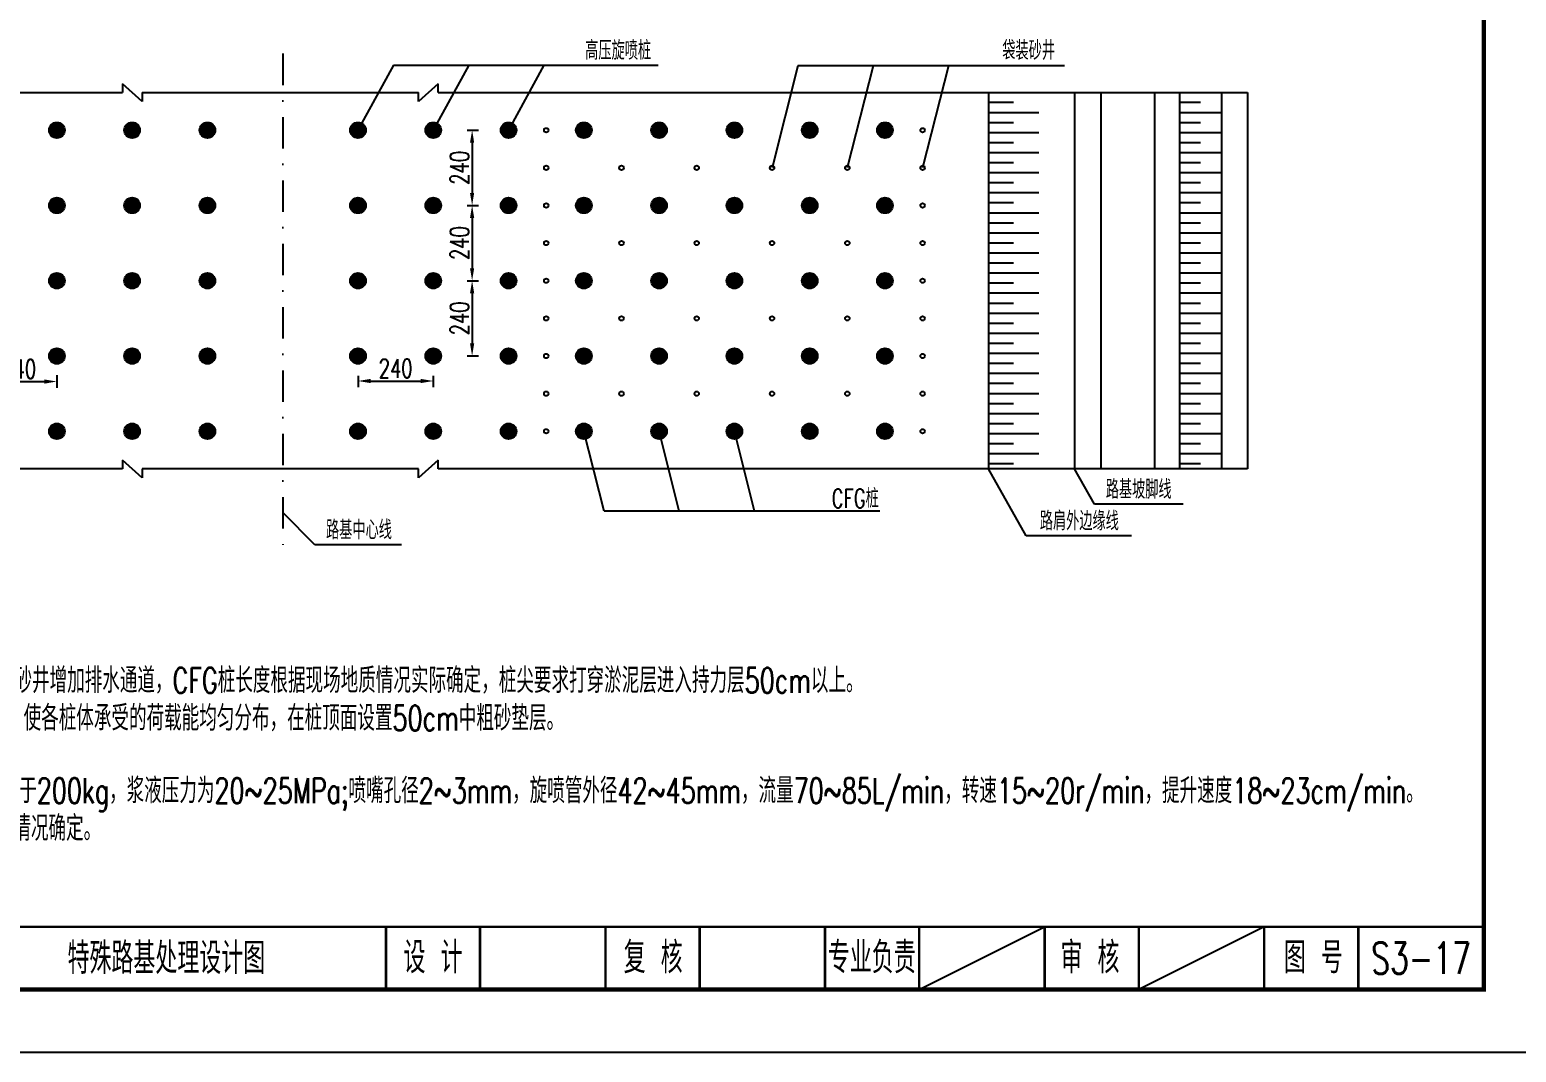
# Model space of a CAD drawing. Extents: x 216 to 3576, y 696 to 993.
# Drawn here: x 1654.2 to 1891.2, y 695.5 to 858.5 of the extents above; entities that cross this region are included whole.
import ezdxf
from ezdxf.enums import TextEntityAlignment as Align

# ---------------------------------------------------------------- set-up
doc = ezdxf.new("R2010")
doc.units = 0
doc.header["$LTSCALE"] = 5
doc.header["$PDMODE"] = 32
doc.header["$PDSIZE"] = 0.3
for name, pattern in [('DASHDOT', [1, 0.5, -0.25, 0, -0.25]), ('HIDDEN', [0.375, 0.25, -0.125]), ('RICAD_LTYPE1', [0])]:
    doc.linetypes.add(name, pattern=pattern)
doc.layers.get('0').update_dxf_attribs({"linetype": 'CONTINUOUS'})
doc.layers.get('DEFPOINTS').update_dxf_attribs({"linetype": 'RICAD_LTYPE1'})
for name, color, linetype in [('2', 2, 'HIDDEN'), ('YOLLOW', 2, 'CONTINUOUS'), ('图框', 7, 'CONTINUOUS'), ('尺寸标注', 4, 'CONTINUOUS'), ('文字', 7, 'CONTINUOUS'), ('次轮廓', 7, 'CONTINUOUS'), ('示坡线', 100, 'CONTINUOUS'), ('道路结构', 7, 'CONTINUOUS')]:
    doc.layers.add(name, color=color, linetype=linetype)
doc.styles.get("Standard").update_dxf_attribs({"font": 'simplex1.shx', "width": 0.7, "bigfont": 'hztxt.shx'})
doc.dimstyles.new('比例1：200', dxfattribs={"dimtxt": 3, "dimasz": 2, "dimexe": 1, "dimexo": 1, "dimgap": 0.5, "dimtad": 1, "dimlfac": 20, "dimzin": 13, "dimdsep": 46, "dimtxsty": 'Standard', "dimcen": -0.09, "dimclrd": 256, "dimclre": 256, "dimclrt": 7, "dimaunit": 1, "dimadec": 0, "dimazin": 0, "dimtfac": 0.0005, "dimtix": 1, "dimtmove": 2, "dimatfit": 3, "dimfxl": 0, "dimtolj": 1, "dimtzin": 13, "dimarcsym": 0})

# ---------------------------------------------------------------- blocks, each defined once
blk = doc.blocks.new('*D102')
at = {"layer": 'DEFPOINTS', "color": 0}
for p in [(1646.54, 804.45), (1658.54, 804.45), (1658.54, 802.46)]:
    blk.add_point(p, dxfattribs=at)
at = {"layer": '尺寸标注', "lineweight": -2}
for p, q in [((1646.54, 803.45), (1646.54, 801.46)), ((1658.54, 803.45), (1658.54, 801.46)), ((1648.54, 802.46), (1656.54, 802.46))]:
    blk.add_line(p, q, dxfattribs=at)
at = {"layer": '尺寸标注'}
for points in [[(1648.54, 802.79), (1648.54, 802.12), (1646.54, 802.46)], [(1656.54, 802.79), (1656.54, 802.12), (1658.54, 802.46)]]:
    blk.add_solid(points, dxfattribs=at)
at = {"layer": '尺寸标注', "color": 7, "insert": (1652.54, 804.46), "char_height": 3, "attachment_point": 5}
blk.add_mtext('\\A1;240', dxfattribs=at)
blk = doc.blocks.new('*D106')
at = {"layer": 'DEFPOINTS', "color": 0}
for p in [(1722.96, 842.53), (1722.96, 830.53), (1724.73, 830.53)]:
    blk.add_point(p, dxfattribs=at)
at = {"layer": '尺寸标注', "lineweight": -2}
for p, q in [((1723.96, 842.53), (1725.73, 842.53)), ((1724.73, 840.53), (1724.73, 832.53)), ((1723.96, 830.53), (1725.73, 830.53))]:
    blk.add_line(p, q, dxfattribs=at)
at = {"layer": '尺寸标注'}
for points in [[(1724.39, 840.53), (1725.06, 840.53), (1724.73, 842.53)], [(1724.39, 832.53), (1725.06, 832.53), (1724.73, 830.53)]]:
    blk.add_solid(points, dxfattribs=at)
at = {"layer": '尺寸标注', "color": 7, "insert": (1722.73, 836.53), "char_height": 3, "attachment_point": 5, "rotation": 90}
blk.add_mtext('\\A1;240', dxfattribs=at)
blk = doc.blocks.new('*D107')
at = {"layer": 'DEFPOINTS', "color": 0}
for p in [(1722.96, 830.53), (1722.96, 818.53), (1724.73, 818.53)]:
    blk.add_point(p, dxfattribs=at)
at = {"layer": '尺寸标注', "lineweight": -2}
for p, q in [((1723.96, 830.53), (1725.73, 830.53)), ((1724.73, 828.53), (1724.73, 820.53)), ((1723.96, 818.53), (1725.73, 818.53))]:
    blk.add_line(p, q, dxfattribs=at)
at = {"layer": '尺寸标注'}
for points in [[(1724.39, 828.53), (1725.06, 828.53), (1724.73, 830.53)], [(1724.39, 820.53), (1725.06, 820.53), (1724.73, 818.53)]]:
    blk.add_solid(points, dxfattribs=at)
at = {"layer": '尺寸标注', "color": 7, "insert": (1722.73, 824.53), "char_height": 3, "attachment_point": 5, "rotation": 90}
blk.add_mtext('\\A1;240', dxfattribs=at)
blk = doc.blocks.new('*D108')
at = {"layer": 'DEFPOINTS', "color": 0}
for p in [(1722.96, 818.53), (1722.96, 806.53), (1724.73, 806.53)]:
    blk.add_point(p, dxfattribs=at)
at = {"layer": '尺寸标注', "lineweight": -2}
for p, q in [((1723.96, 818.53), (1725.73, 818.53)), ((1724.73, 816.53), (1724.73, 808.53)), ((1723.96, 806.53), (1725.73, 806.53))]:
    blk.add_line(p, q, dxfattribs=at)
at = {"layer": '尺寸标注'}
for points in [[(1724.39, 816.53), (1725.06, 816.53), (1724.73, 818.53)], [(1724.39, 808.53), (1725.06, 808.53), (1724.73, 806.53)]]:
    blk.add_solid(points, dxfattribs=at)
at = {"layer": '尺寸标注', "color": 7, "insert": (1722.73, 812.53), "char_height": 3, "attachment_point": 5, "rotation": 90}
blk.add_mtext('\\A1;240', dxfattribs=at)
blk = doc.blocks.new('*D109')
at = {"layer": 'DEFPOINTS', "color": 0}
for p in [(1706.54, 804.36), (1718.54, 804.36), (1718.54, 802.54)]:
    blk.add_point(p, dxfattribs=at)
at = {"layer": '尺寸标注', "lineweight": -2}
for p, q in [((1706.54, 803.36), (1706.54, 801.54)), ((1718.54, 803.36), (1718.54, 801.54)), ((1708.54, 802.54), (1716.54, 802.54))]:
    blk.add_line(p, q, dxfattribs=at)
at = {"layer": '尺寸标注'}
for points in [[(1708.54, 802.88), (1708.54, 802.21), (1706.54, 802.54)], [(1716.54, 802.88), (1716.54, 802.21), (1718.54, 802.54)]]:
    blk.add_solid(points, dxfattribs=at)
at = {"layer": '尺寸标注', "color": 7, "insert": (1712.54, 804.54), "char_height": 3, "attachment_point": 5}
blk.add_mtext('\\A1;240', dxfattribs=at)
blk = doc.blocks.new('series')
at = {"width": 0.75}
for tag, height, p in [('页码', 4, (-35, -19)), ('图名', 5, (-220, -282)), ('图号', 5, (-20, -282))]:
    blk.add_attdef(tag, text='', height=height, dxfattribs=at).set_placement(p, align=Align.MIDDLE_CENTER)
blk = doc.blocks.new('123')
at = {"color": 7}
blk.add_lwpolyline([(635.99, 695.53), (635.99, 992.53), (215.99, 992.53), (215.99, 695.53)], close=True, dxfattribs=at)

msp = doc.modelspace()

# ---------------------------------------------------------------- hatches: boundary and pattern name
at = {"layer": '尺寸标注'}
h = msp.add_hatch(color=2, dxfattribs=at)
edge = h.paths.add_edge_path()
edge.add_arc((1658.53698, 842.52578), 1.25, 0, 360)
h = msp.add_hatch(color=2, dxfattribs=at)
edge = h.paths.add_edge_path()
edge.add_arc((1670.53698, 842.52578), 1.25, 0, 360)
h = msp.add_hatch(color=2, dxfattribs=at)
edge = h.paths.add_edge_path()
edge.add_arc((1682.53698, 842.52578), 1.25, 0, 360)
h = msp.add_hatch(color=2, dxfattribs=at)
edge = h.paths.add_edge_path()
edge.add_arc((1706.53698, 842.52578), 1.25, 0, 360)
h = msp.add_hatch(color=2, dxfattribs=at)
edge = h.paths.add_edge_path()
edge.add_arc((1718.53698, 842.52578), 1.25, 0, 360)
h = msp.add_hatch(color=2, dxfattribs=at)
edge = h.paths.add_edge_path()
edge.add_arc((1730.53698, 842.52578), 1.25, 0, 360)
h = msp.add_hatch(color=1, dxfattribs=at)
edge = h.paths.add_edge_path()
edge.add_arc((1742.53698, 842.52578), 1.25, 0, 360)
h = msp.add_hatch(color=1, dxfattribs=at)
edge = h.paths.add_edge_path()
edge.add_arc((1754.53698, 842.52578), 1.25, 0, 360)
h = msp.add_hatch(color=1, dxfattribs=at)
edge = h.paths.add_edge_path()
edge.add_arc((1766.53698, 842.52578), 1.25, 0, 360)
h = msp.add_hatch(color=1, dxfattribs=at)
edge = h.paths.add_edge_path()
edge.add_arc((1778.53698, 842.52578), 1.25, 0, 360)
h = msp.add_hatch(color=1, dxfattribs=at)
edge = h.paths.add_edge_path()
edge.add_arc((1790.53698, 842.52578), 1.25, 0, 360)
h = msp.add_hatch(color=2, dxfattribs=at)
edge = h.paths.add_edge_path()
edge.add_arc((1658.53698, 830.52578), 1.25, 0, 360)
h = msp.add_hatch(color=2, dxfattribs=at)
edge = h.paths.add_edge_path()
edge.add_arc((1670.53698, 830.52578), 1.25, 0, 360)
h = msp.add_hatch(color=2, dxfattribs=at)
edge = h.paths.add_edge_path()
edge.add_arc((1682.53698, 830.52578), 1.25, 0, 360)
h = msp.add_hatch(color=2, dxfattribs=at)
edge = h.paths.add_edge_path()
edge.add_arc((1706.53698, 830.52578), 1.25, 0, 360)
h = msp.add_hatch(color=2, dxfattribs=at)
edge = h.paths.add_edge_path()
edge.add_arc((1718.53698, 830.52578), 1.25, 0, 360)
h = msp.add_hatch(color=2, dxfattribs=at)
edge = h.paths.add_edge_path()
edge.add_arc((1730.53698, 830.52578), 1.25, 0, 360)
h = msp.add_hatch(color=1, dxfattribs=at)
edge = h.paths.add_edge_path()
edge.add_arc((1742.53698, 830.52578), 1.25, 0, 360)
h = msp.add_hatch(color=1, dxfattribs=at)
edge = h.paths.add_edge_path()
edge.add_arc((1754.53698, 830.52578), 1.25, 0, 360)
h = msp.add_hatch(color=1, dxfattribs=at)
edge = h.paths.add_edge_path()
edge.add_arc((1766.53698, 830.52578), 1.25, 0, 360)
h = msp.add_hatch(color=1, dxfattribs=at)
edge = h.paths.add_edge_path()
edge.add_arc((1778.53698, 830.52578), 1.25, 0, 360)
h = msp.add_hatch(color=1, dxfattribs=at)
edge = h.paths.add_edge_path()
edge.add_arc((1790.53698, 830.52578), 1.25, 0, 360)
h = msp.add_hatch(color=2, dxfattribs=at)
edge = h.paths.add_edge_path()
edge.add_arc((1658.53698, 818.52578), 1.25, 0, 360)
h = msp.add_hatch(color=2, dxfattribs=at)
edge = h.paths.add_edge_path()
edge.add_arc((1670.53698, 818.52578), 1.25, 0, 360)
h = msp.add_hatch(color=2, dxfattribs=at)
edge = h.paths.add_edge_path()
edge.add_arc((1682.53698, 818.52578), 1.25, 0, 360)
h = msp.add_hatch(color=2, dxfattribs=at)
edge = h.paths.add_edge_path()
edge.add_arc((1706.53698, 818.52578), 1.25, 0, 360)
h = msp.add_hatch(color=2, dxfattribs=at)
edge = h.paths.add_edge_path()
edge.add_arc((1718.53698, 818.52578), 1.25, 0, 360)
h = msp.add_hatch(color=2, dxfattribs=at)
edge = h.paths.add_edge_path()
edge.add_arc((1730.53698, 818.52578), 1.25, 0, 360)
h = msp.add_hatch(color=1, dxfattribs=at)
edge = h.paths.add_edge_path()
edge.add_arc((1742.53698, 818.52578), 1.25, 0, 360)
h = msp.add_hatch(color=1, dxfattribs=at)
edge = h.paths.add_edge_path()
edge.add_arc((1754.53698, 818.52578), 1.25, 0, 360)
h = msp.add_hatch(color=1, dxfattribs=at)
edge = h.paths.add_edge_path()
edge.add_arc((1766.53698, 818.52578), 1.25, 0, 360)
h = msp.add_hatch(color=1, dxfattribs=at)
edge = h.paths.add_edge_path()
edge.add_arc((1778.53698, 818.52578), 1.25, 0, 360)
h = msp.add_hatch(color=1, dxfattribs=at)
edge = h.paths.add_edge_path()
edge.add_arc((1790.53698, 818.52578), 1.25, 0, 360)
h = msp.add_hatch(color=2, dxfattribs=at)
edge = h.paths.add_edge_path()
edge.add_arc((1658.53698, 806.52578), 1.25, 0, 360)
h = msp.add_hatch(color=2, dxfattribs=at)
edge = h.paths.add_edge_path()
edge.add_arc((1670.53698, 806.52578), 1.25, 0, 360)
h = msp.add_hatch(color=2, dxfattribs=at)
edge = h.paths.add_edge_path()
edge.add_arc((1682.53698, 806.52578), 1.25, 0, 360)
h = msp.add_hatch(color=2, dxfattribs=at)
edge = h.paths.add_edge_path()
edge.add_arc((1706.53698, 806.52578), 1.25, 0, 360)
h = msp.add_hatch(color=2, dxfattribs=at)
edge = h.paths.add_edge_path()
edge.add_arc((1718.53698, 806.52578), 1.25, 0, 360)
h = msp.add_hatch(color=2, dxfattribs=at)
edge = h.paths.add_edge_path()
edge.add_arc((1730.53698, 806.52578), 1.25, 0, 360)
h = msp.add_hatch(color=1, dxfattribs=at)
edge = h.paths.add_edge_path()
edge.add_arc((1742.53698, 806.52578), 1.25, 0, 360)
h = msp.add_hatch(color=1, dxfattribs=at)
edge = h.paths.add_edge_path()
edge.add_arc((1754.53698, 806.52578), 1.25, 0, 360)
h = msp.add_hatch(color=1, dxfattribs=at)
edge = h.paths.add_edge_path()
edge.add_arc((1766.53698, 806.52578), 1.25, 0, 360)
h = msp.add_hatch(color=1, dxfattribs=at)
edge = h.paths.add_edge_path()
edge.add_arc((1778.53698, 806.52578), 1.25, 0, 360)
h = msp.add_hatch(color=1, dxfattribs=at)
edge = h.paths.add_edge_path()
edge.add_arc((1790.53698, 806.52578), 1.25, 0, 360)
h = msp.add_hatch(color=2, dxfattribs=at)
edge = h.paths.add_edge_path()
edge.add_arc((1658.53698, 794.52578), 1.25, 0, 360)
h = msp.add_hatch(color=2, dxfattribs=at)
edge = h.paths.add_edge_path()
edge.add_arc((1670.53698, 794.52578), 1.25, 0, 360)
h = msp.add_hatch(color=2, dxfattribs=at)
edge = h.paths.add_edge_path()
edge.add_arc((1682.53698, 794.52578), 1.25, 0, 360)
h = msp.add_hatch(color=2, dxfattribs=at)
edge = h.paths.add_edge_path()
edge.add_arc((1706.53698, 794.52578), 1.25, 0, 360)
h = msp.add_hatch(color=2, dxfattribs=at)
edge = h.paths.add_edge_path()
edge.add_arc((1718.53698, 794.52578), 1.25, 0, 360)
h = msp.add_hatch(color=2, dxfattribs=at)
edge = h.paths.add_edge_path()
edge.add_arc((1730.53698, 794.52578), 1.25, 0, 360)
h = msp.add_hatch(color=1, dxfattribs=at)
edge = h.paths.add_edge_path()
edge.add_arc((1742.53698, 794.52578), 1.25, 0, 360)
h = msp.add_hatch(color=1, dxfattribs=at)
edge = h.paths.add_edge_path()
edge.add_arc((1754.53698, 794.52578), 1.25, 0, 360)
h = msp.add_hatch(color=1, dxfattribs=at)
edge = h.paths.add_edge_path()
edge.add_arc((1766.53698, 794.52578), 1.25, 0, 360)
h = msp.add_hatch(color=1, dxfattribs=at)
edge = h.paths.add_edge_path()
edge.add_arc((1778.53698, 794.52578), 1.25, 0, 360)
h = msp.add_hatch(color=1, dxfattribs=at)
edge = h.paths.add_edge_path()
edge.add_arc((1790.53698, 794.52578), 1.25, 0, 360)

# ---------------------------------------------------------------- linework, layer by layer
at = {"color": 2}
for p, q in [((1712.18662, 852.86697), (1706.53698, 842.52578)), ((1712.18662, 852.86697), (1754.40714, 852.86697)), ((1724.18662, 852.86697), (1718.53698, 842.52578)), ((1736.18662, 852.86697), (1730.53698, 842.52578)), ((1776.64179, 852.76316), (1772.53698, 836.52578)), ((1819.1664, 852.76316), (1776.64179, 852.76316)), ((1788.64179, 852.76316), (1784.53698, 836.52578)), ((1800.64179, 852.76316), (1796.53698, 836.52578)), ((1745.75615, 781.79173), (1742.53698, 794.52578)), ((1757.75615, 781.79173), (1754.53698, 794.52578)), ((1769.75615, 781.79173), (1766.53698, 794.52578)), ((1813.0449, 777.84935), (1807.03698, 788.52578)), ((1823.92707, 782.88957), (1820.75542, 788.52578)), ((1838.04834, 782.88957), (1823.92707, 782.88957)), ((1699.66019, 776.42852), (1694.53698, 781.55302)), ((1789.71576, 781.79173), (1745.75615, 781.79173)), ((1829.85475, 777.84935), (1813.0449, 777.84935)), ((1713.45728, 776.42852), (1699.66019, 776.42852))]:
    msp.add_line(p, q, dxfattribs=at)
for p, q in [((1820.75542, 848.52578), (1820.75542, 788.52578)), ((1824.92559, 848.52578), (1824.92559, 788.52578)), ((1833.48847, 848.52578), (1833.48847, 788.52578)), ((1837.48847, 848.52578), (1837.48847, 788.52578)), ((1844.15807, 848.52578), (1844.15807, 788.52578)), ((1848.3282, 848.52578), (1848.3282, 788.52578))]:
    msp.add_line(p, q)
for centre in [(1658.53698, 842.52578), (1670.53698, 842.52578), (1682.53698, 842.52578), (1706.53698, 842.52578), (1718.53698, 842.52578), (1730.53698, 842.52578), (1742.53698, 842.52578), (1754.53698, 842.52578), (1766.53698, 842.52578), (1778.53698, 842.52578), (1790.53698, 842.52578), (1658.53698, 830.52578), (1670.53698, 830.52578), (1682.53698, 830.52578), (1706.53698, 830.52578), (1718.53698, 830.52578), (1730.53698, 830.52578), (1742.53698, 830.52578), (1754.53698, 830.52578), (1766.53698, 830.52578), (1778.53698, 830.52578), (1790.53698, 830.52578), (1670.53698, 818.52578), (1682.53698, 818.52578), (1706.53698, 818.52578), (1718.53698, 818.52578), (1730.53698, 818.52578), (1742.53698, 818.52578), (1754.53698, 818.52578), (1766.53698, 818.52578), (1778.53698, 818.52578), (1790.53698, 818.52578), (1658.53698, 806.52578), (1670.53698, 806.52578), (1682.53698, 806.52578), (1706.53698, 806.52578), (1718.53698, 806.52578), (1730.53698, 806.52578), (1742.53698, 806.52578), (1754.53698, 806.52578), (1766.53698, 806.52578), (1778.53698, 806.52578), (1790.53698, 806.52578), (1658.53698, 794.52578), (1670.53698, 794.52578), (1682.53698, 794.52578), (1706.53698, 794.52578), (1718.53698, 794.52578), (1730.53698, 794.52578), (1742.53698, 794.52578), (1754.53698, 794.52578), (1766.53698, 794.52578), (1778.53698, 794.52578), (1790.53698, 794.52578)]:
    msp.add_circle(centre, 1.25)
at = {"layer": '2', "linetype": 'DASHDOT', "ltscale": 2}
msp.add_line((1694.53698, 854.72689), (1694.53698, 775.12063), dxfattribs=at)
at = {"layer": 'YOLLOW'}
for p, q in [((1540.74575, 848.52578), (1668.9826, 848.52578)), ((1672.1085, 847.11145), (1668.9826, 849.94012)), ((1668.9826, 849.94012), (1668.9826, 848.52578)), ((1672.1085, 848.52578), (1716.19183, 848.52578)), ((1672.1085, 848.52578), (1672.1085, 847.11145)), ((1719.31773, 849.94012), (1716.19183, 847.11145)), ((1716.19183, 847.11145), (1716.19183, 848.52578)), ((1719.31773, 848.52578), (1719.31773, 849.94012)), ((1719.31773, 848.52578), (1848.3282, 848.52578)), ((1672.1085, 787.11145), (1668.9826, 789.94012)), ((1668.9826, 789.94012), (1668.9826, 788.52578)), ((1719.31773, 789.94012), (1716.19183, 787.11145)), ((1719.31773, 788.52578), (1719.31773, 789.94012)), ((1668.9826, 788.52578), (1540.74575, 788.52578)), ((1716.19183, 788.52578), (1672.1085, 788.52578)), ((1672.1085, 788.52578), (1672.1085, 787.11145)), ((1716.19183, 787.11145), (1716.19183, 788.52578)), ((1848.3282, 788.52578), (1719.31773, 788.52578))]:
    msp.add_line(p, q, dxfattribs=at)
at = {"layer": '图框'}
for p, q in [((1795.99162, 705.52876), (1815.99162, 715.52876)), ((1850.99162, 715.52876), (1830.99162, 705.52876))]:
    msp.add_line(p, q, dxfattribs=at)
for points, const_width in [([(1885.99162, 982.52876), (1505.99162, 982.52876), (1505.99162, 705.52876), (1885.99162, 705.52876), (1885.99162, 982.52876)], 0.7), ([(1505.99162, 715.52876), (1885.99162, 715.52876)], 0.4), ([(1710.99162, 705.52876), (1710.99162, 715.52876)], 0.4), ([(1725.99162, 705.52876), (1725.99162, 715.52876)], 0.4), ([(1745.99162, 705.52876), (1745.99162, 715.52876)], 0.4), ([(1760.99162, 705.52876), (1760.99162, 715.52876)], 0.4), ([(1780.99162, 705.52876), (1780.99162, 715.52876)], 0.4), ([(1780.99162, 705.52876), (1780.99162, 715.52876)], 0.4), ([(1795.99162, 705.52876), (1795.99162, 715.52876)], 0.4), ([(1815.99162, 705.52876), (1815.99162, 715.52876)], 0.4), ([(1830.99162, 705.52876), (1830.99162, 715.52876)], 0.4), ([(1850.99162, 705.52876), (1850.99162, 715.52876)], 0.4), ([(1865.99162, 705.52876), (1865.99162, 715.52876)], 0.4)]:
    msp.add_lwpolyline(points, dxfattribs=dict(at, const_width=const_width))
at = {"layer": '尺寸标注', "color": 2}
msp.add_circle((1658.53698, 818.52578), 1.25, dxfattribs=at)
at = {"layer": '次轮廓'}
for centre in [(1736.53698, 842.52578), (1796.53698, 842.52578), (1736.53698, 836.52578), (1736.53698, 836.52578), (1748.53698, 836.52578), (1748.53698, 836.52578), (1760.53698, 836.52578), (1760.53698, 836.52578), (1772.53698, 836.52578), (1772.53698, 836.52578), (1784.53698, 836.52578), (1784.53698, 836.52578), (1796.53698, 836.52578), (1736.53698, 830.52578), (1796.53698, 830.52578), (1736.53698, 824.52578), (1748.53698, 824.52578), (1760.53698, 824.52578), (1772.53698, 824.52578), (1784.53698, 824.52578), (1796.53698, 824.52578), (1736.53698, 818.52578), (1796.53698, 818.52578), (1736.53698, 812.52578), (1748.53698, 812.52578), (1760.53698, 812.52578), (1772.53698, 812.52578), (1784.53698, 812.52578), (1796.53698, 812.52578), (1736.53698, 806.52578), (1796.53698, 806.52578), (1736.53698, 800.52578), (1748.53698, 800.52578), (1760.53698, 800.52578), (1772.53698, 800.52578), (1784.53698, 800.52578), (1796.53698, 800.52578), (1736.53698, 794.52578), (1796.53698, 794.52578)]:
    msp.add_circle(centre, 0.35, dxfattribs=at)
at = {"layer": '示坡线'}
for p, q in [((1807.03698, 846.9732), (1811.03698, 846.9732)), ((1837.48847, 846.9732), (1840.82327, 846.9732)), ((1807.03698, 845.3732), (1815.03698, 845.3732)), ((1807.03698, 843.7732), (1811.03698, 843.7732)), ((1837.48847, 845.3732), (1844.15807, 845.3732)), ((1837.48847, 843.7732), (1840.82327, 843.7732)), ((1807.03698, 842.1732), (1815.03698, 842.1732)), ((1837.48847, 842.1732), (1844.15807, 842.1732)), ((1807.03698, 840.5732), (1811.03698, 840.5732)), ((1807.03698, 838.9732), (1815.03698, 838.9732)), ((1837.48847, 840.5732), (1840.82327, 840.5732)), ((1837.48847, 838.9732), (1844.15807, 838.9732)), ((1807.03698, 837.3732), (1811.03698, 837.3732)), ((1837.48847, 837.3732), (1840.82327, 837.3732)), ((1807.03698, 835.7732), (1815.03698, 835.7732)), ((1807.03698, 834.1732), (1811.03698, 834.1732)), ((1837.48847, 835.7732), (1844.15807, 835.7732)), ((1837.48847, 834.1732), (1840.82327, 834.1732)), ((1807.03698, 832.5732), (1815.03698, 832.5732)), ((1837.48847, 832.5732), (1844.15807, 832.5732)), ((1807.03698, 830.9732), (1811.03698, 830.9732)), ((1807.03698, 829.3732), (1815.03698, 829.3732)), ((1837.48847, 830.9732), (1840.82327, 830.9732)), ((1837.48847, 829.3732), (1844.15807, 829.3732)), ((1807.03698, 827.7732), (1811.03698, 827.7732)), ((1837.48847, 827.7732), (1840.82327, 827.7732)), ((1807.03698, 826.1732), (1815.03698, 826.1732)), ((1837.48847, 826.1732), (1844.15807, 826.1732)), ((1807.03698, 824.5732), (1811.03698, 824.5732)), ((1807.03698, 822.9732), (1815.03698, 822.9732)), ((1837.48847, 824.5732), (1840.82327, 824.5732)), ((1837.48847, 822.9732), (1844.15807, 822.9732)), ((1807.03698, 821.3732), (1811.03698, 821.3732)), ((1837.48847, 821.3732), (1840.82327, 821.3732)), ((1807.03698, 819.7732), (1815.03698, 819.7732)), ((1807.03698, 818.1732), (1811.03698, 818.1732)), ((1837.48847, 819.7732), (1844.15807, 819.7732)), ((1837.48847, 818.1732), (1840.82327, 818.1732)), ((1807.03698, 816.5732), (1815.03698, 816.5732)), ((1837.48847, 816.5732), (1844.15807, 816.5732)), ((1807.03698, 814.9732), (1811.03698, 814.9732)), ((1807.03698, 813.3732), (1815.03698, 813.3732)), ((1837.48847, 814.9732), (1840.82327, 814.9732)), ((1837.48847, 813.3732), (1844.15807, 813.3732)), ((1807.03698, 811.7732), (1811.03698, 811.7732)), ((1837.48847, 811.7732), (1840.82327, 811.7732)), ((1807.03698, 810.1732), (1815.03698, 810.1732)), ((1807.03698, 808.5732), (1811.03698, 808.5732)), ((1837.48847, 810.1732), (1844.15807, 810.1732)), ((1837.48847, 808.5732), (1840.82327, 808.5732)), ((1807.03698, 806.9732), (1815.03698, 806.9732)), ((1837.48847, 806.9732), (1844.15807, 806.9732)), ((1807.03698, 805.3732), (1811.03698, 805.3732)), ((1807.03698, 803.7732), (1815.03698, 803.7732)), ((1837.48847, 805.3732), (1840.82327, 805.3732)), ((1837.48847, 803.7732), (1844.15807, 803.7732)), ((1807.03698, 802.1732), (1811.03698, 802.1732)), ((1837.48847, 802.1732), (1840.82327, 802.1732)), ((1807.03698, 800.5732), (1815.03698, 800.5732)), ((1807.03698, 798.9732), (1811.03698, 798.9732)), ((1837.48847, 800.5732), (1844.15807, 800.5732)), ((1837.48847, 798.9732), (1840.82327, 798.9732)), ((1807.03698, 797.3732), (1815.03698, 797.3732)), ((1837.48847, 797.3732), (1844.15807, 797.3732)), ((1807.03698, 795.7732), (1811.03698, 795.7732)), ((1807.03698, 794.1732), (1815.03698, 794.1732)), ((1837.48847, 795.7732), (1840.82327, 795.7732)), ((1837.48847, 794.1732), (1844.15807, 794.1732)), ((1807.03698, 792.5732), (1811.03698, 792.5732)), ((1837.48847, 792.5732), (1840.82327, 792.5732)), ((1807.03698, 790.9732), (1815.03698, 790.9732)), ((1807.03698, 789.3732), (1811.03698, 789.3732)), ((1837.48847, 790.9732), (1844.15807, 790.9732)), ((1837.48847, 789.3732), (1840.82327, 789.3732))]:
    msp.add_line(p, q, dxfattribs=at)
at = {"layer": '道路结构'}
msp.add_line((1807.03698, 848.52578), (1807.03698, 788.52578), dxfattribs=at)

# ---------------------------------------------------------------- block references
at = {"layer": '图框'}
ref = msp.add_blockref('series', (1895.99162, 992.52876), dxfattribs=at)
ref.add_attrib('页码', '第  4  页     共  8  页', dxfattribs={"layer": '0', "height": 4, "width": 0.7}).set_placement((1860.99162, 973.52876), align=Align.MIDDLE_CENTER)
ref.add_attrib('图名', '特殊路基处理设计图', dxfattribs={"layer": '0', "height": 5, "width": 0.7}).set_placement((1675.99162, 710.52876), align=Align.MIDDLE_CENTER)
ref.add_attrib('图号', 'S3-17', dxfattribs={"layer": '0', "height": 5, "width": 0.7}).set_placement((1875.99162, 710.52876), align=Align.MIDDLE_CENTER)
at = {"layer": '尺寸标注'}
msp.add_blockref('123', (1260, 0), dxfattribs=at)

# ---------------------------------------------------------------- texts
at = {"width": 0.7}
for s, p in [('高压旋喷桩', (1742.75583, 855.24804)), ('袋装砂井', (1809.24021, 855.24804)), ('CFG桩', (1782.05152, 783.82496))]:
    msp.add_text(s, height=3, dxfattribs=at).set_placement(p, align=Align.MIDDLE_LEFT)
at = {"layer": '图框', "width": 0.7}
for s, p in [('设 计', (1718.49238, 710.62335)), ('复 核', (1753.5872, 710.62335)), ('专业负责', (1788.43795, 710.62335)), ('审 核', (1823.21175, 710.62335)), ('图 号', (1858.83092, 710.62335))]:
    msp.add_text(s, height=5, dxfattribs=at).set_placement(p, align=Align.MIDDLE_CENTER)
at = {"layer": '尺寸标注', "color": 7, "linetype": 'Continuous', "width": 0.7}
for s, p in [('2、CFG桩按四方形布置，桩径为50cm，中间设直径%%C7cm袋装砂井增加排水通道，CFG桩长度根据现场地质情况实际确定，桩尖要求打穿淤泥层进入持力层50cm以上。', (1565.05405, 752.81143)), ('3、先打完袋装砂井，后进行CFG桩施工，为了增强桩体之间的联系，使各桩体承受的荷载能均匀分布，在桩顶面设置50cm中粗砂垫层。', (1565.23599, 746.81143)), ('5、旋喷桩浆液为纯水浆液，水灰比0.9~1.1，每延米水泥用量不少于200kg，浆液压力为20~25MPa;喷嘴孔径2~3mm，旋喷管外径42~45mm，流量70~85L/min，转速15~20r/min，提升速度18~23cm/min。', (1565.25724, 735.23467)), ('6、高压旋喷桩长度根据现场地质情况实际确定，横向处理宽度按实际情况确定。', (1565.20203, 729.23467))]:
    msp.add_text(s, height=4, dxfattribs=at).set_placement(p)
at = {"layer": '文字', "width": 0.7}
for s, p in [('路基坡脚线', (1825.7277, 785.27064)), ('路肩外边缘线', (1815.21942, 780.23042)), ('路基中心线', (1701.44262, 778.80959))]:
    msp.add_text(s, height=3, dxfattribs=at).set_placement(p, align=Align.MIDDLE_LEFT)

# ---------------------------------------------------------------- dimensions: what is measured, and where the dimension line sits
at = {"layer": '尺寸标注'}
for base, p1, p2, picture, middle in [((1724.72789, 830.52578), (1722.96181, 842.52578), (1722.96181, 830.52578), '*D106', (1722.72789, 836.52578)), ((1724.72789, 818.52578), (1722.96181, 830.52578), (1722.96181, 818.52578), '*D107', (1722.72789, 824.52578)), ((1724.72789, 806.52578), (1722.96181, 818.52578), (1722.96181, 806.52578), '*D108', (1722.72789, 812.52578))]:
    dim = msp.add_linear_dim(base=base, p1=p1, p2=p2, angle=90, dimstyle='比例1：200', override={"dimtxsty": 'Standard'}, dxfattribs=at)
    dim.commit()
    dim.dimension.update_dxf_attribs({"geometry": picture, "text_midpoint": middle})
for base, p1, p2, picture, middle in [((1658.53698, 802.45786), (1646.53698, 804.44798), (1658.53698, 804.44798), '*D102', (1652.53698, 804.45786)), ((1718.53698, 802.54392), (1706.53698, 804.35637), (1718.53698, 804.35637), '*D109', (1712.53698, 804.54392))]:
    dim = msp.add_linear_dim(base=base, p1=p1, p2=p2, dimstyle='比例1：200', override={"dimtxsty": 'Standard'}, dxfattribs=at)
    dim.commit()
    dim.dimension.update_dxf_attribs({"geometry": picture, "text_midpoint": middle})

doc.saveas('drawing.dxf')
